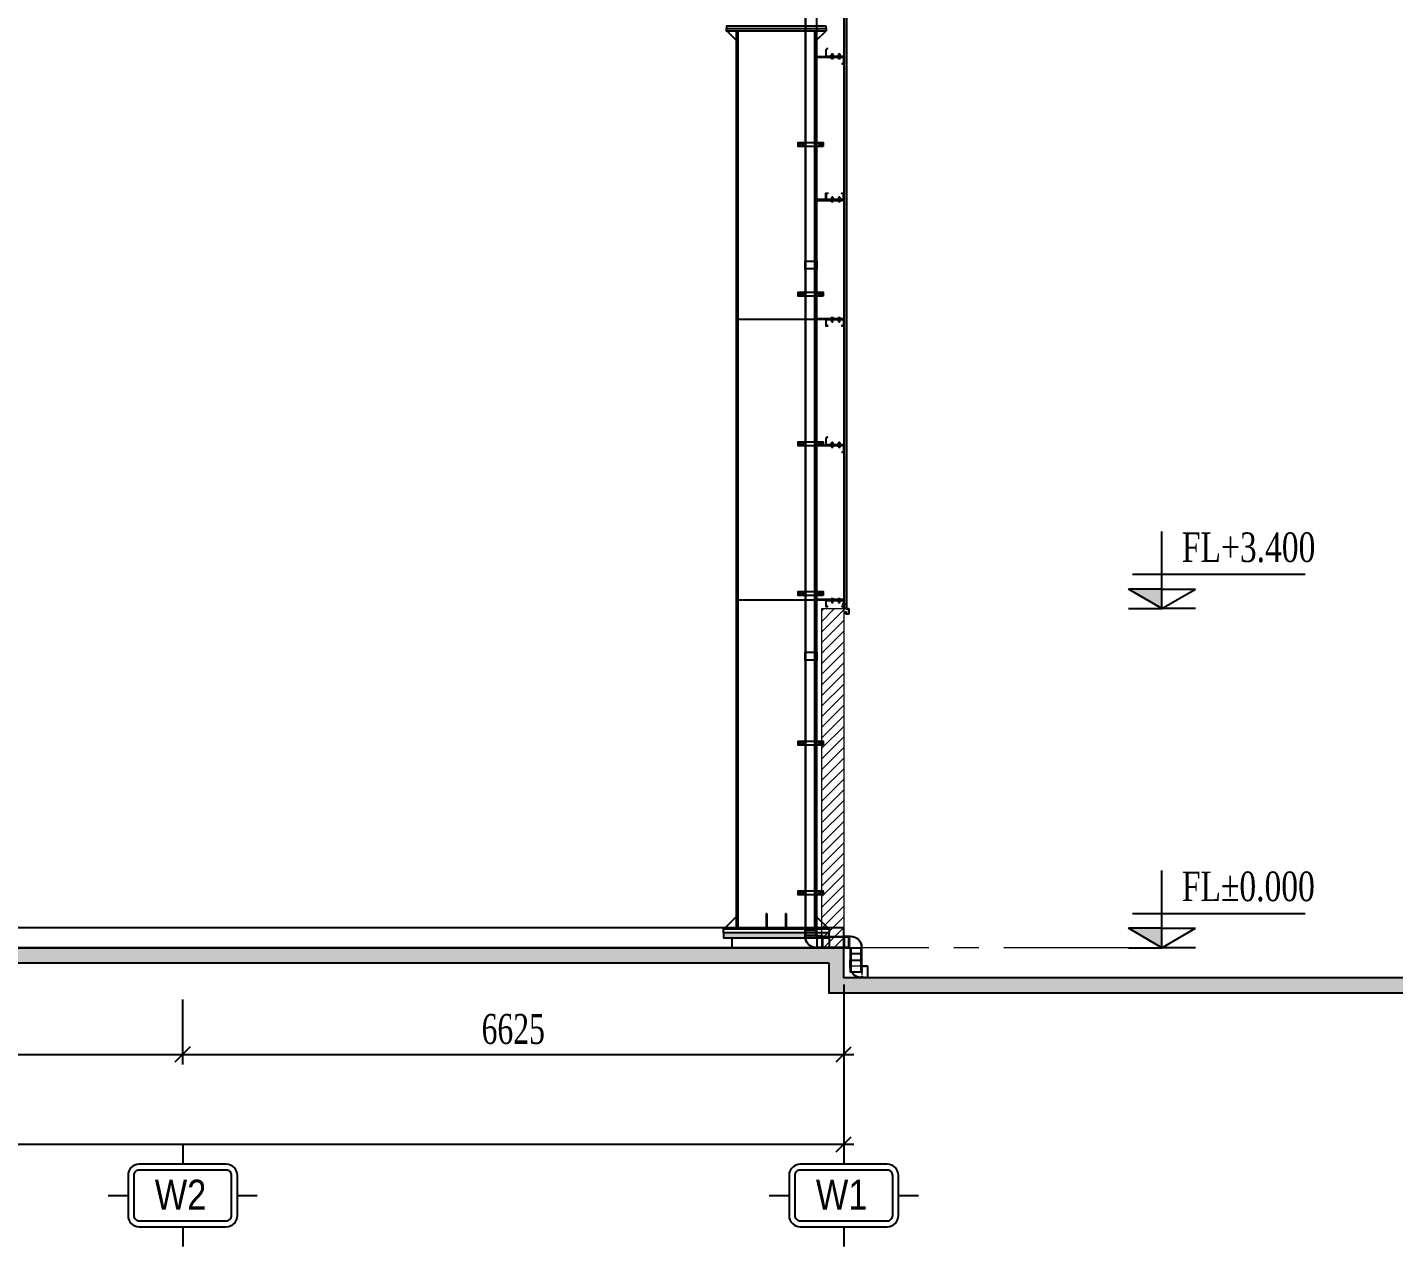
# Model space of a CAD drawing. Header units: inches. Extents: x 315041 to 662841, y -45540 to -35018.
# Drawn here: x 335303.1 to 335440, y -35980.2 to -35858 of the extents above; entities that cross this region are included whole.
import ezdxf
from ezdxf.enums import TextEntityAlignment as Align

# ---------------------------------------------------------------- set-up
doc = ezdxf.new("R2010")
doc.units = ezdxf.units.IN
doc.header["$MEASUREMENT"] = 0
for name, pattern in [('CENTER', [2, 1.25, -0.25, 0.25, -0.25]), ('CENTER2', [28.575, 19.05, -3.175, 3.175, -3.175]), ('DASHED2', [9.525, 6.35, -3.175]), ('HIDDEN', [0.375, 0.25, -0.125])]:
    doc.linetypes.add(name, pattern=pattern)
for name, color, linetype in [('001-TRUC', 252, 'CENTER'), ('2', 2, 'Continuous'), ('250', 250, 'Continuous'), ('251', 251, 'Continuous'), ('3', 3, 'Continuous'), ('5', 5, 'Continuous'), ('6', 6, 'Continuous'), ('7', 7, 'Continuous'), ('8', 8, 'Continuous'), ('9', 9, 'Continuous'), ('DOWNPOUT', 52, 'Continuous'), ('flashing', 6, 'Continuous'), ('ROOFING', 4, 'Continuous'), ('STRUCTURE', 1, 'Continuous')]:
    doc.layers.add(name, color=color, linetype=linetype)
doc.layers.add('0_HATCH', color=252, linetype='Continuous', lineweight=9)
doc.styles.add('hx2', font='VHARIALN.TTF')
doc.styles.add('ST1', font='times.ttf', dxfattribs={"width": 0.7})
doc.styles.add('vntimeh.shx', font='vntimeh.shx', dxfattribs={"width": 0.8, "bigfont": 'bigfont.shx'})
doc.dimstyles.new('100', dxfattribs={"dimtxt": 3, "dimasz": 1.5, "dimexe": 1, "dimexo": 0, "dimgap": 1, "dimtad": 1, "dimdec": 0, "dimlfac": 100, "dimzin": 0, "dimdsep": 46, "dimtxsty": 'ST1', "dimblk": 'OBLIQUE', "dimcen": 1, "dimdle": 1, "dimclrd": 8, "dimclre": 8, "dimclrt": 3, "dimadec": 0, "dimazin": 0, "dimtfac": 1, "dimtdec": 0, "dimtix": 1, "dimtmove": 1, "dimatfit": 3, "dimfxl": 0, "dimtfill": 1, "dimtolj": 1, "dimtzin": 0, "dimlwd": -1, "dimlwe": -1, "dimarcsym": 1})

# ---------------------------------------------------------------- blocks, each defined once
blk = doc.blocks.new('A$C6A7930B6')
at = {"layer": '2'}
h = blk.add_hatch(dxfattribs=at)
h.set_pattern_fill('ANSI31', color=256, scale=0.125, angle=-90, style=0)
h.set_pattern_definition([(315, (3303.04439, 11524.56439), (0.011048543456, 0.011048543456), [])])
h.paths.add_polyline_path([(1.5, 1.19), (1.5, 0.62), (0.02, 0.62), (0.02, 0.12), (0.13, 0.01), (0.12, 0), (0, 0.12), (0, 0.63), (1.48, 0.63), (1.48, 1.18), (1.37, 1.29), (1.38, 1.3)])
at = {"layer": '251'}
h = blk.add_hatch(color=256, dxfattribs=at)
h.paths.add_polyline_path([(0.31, 0.67), (0.31, 0.67, 0.192582), (0.33, 0.68, 0.192582), (0.35, 0.67)])
h.paths.add_polyline_path([(0.4, 0.67, 0.192582), (0.42, 0.68, 0.192582), (0.44, 0.67)])
h = blk.add_hatch(color=256, dxfattribs=at)
h.paths.add_polyline_path([(0.31, 0.45), (0.31, 0.45, 0.192582), (0.33, 0.46, 0.192582), (0.35, 0.45)])
h.paths.add_polyline_path([(0.4, 0.45, 0.192582), (0.42, 0.46, 0.192582), (0.44, 0.45)])
h = blk.add_hatch(color=256, dxfattribs=at)
h.paths.add_polyline_path([(0.9, 0.67), (0.89, 0.67, 0.192582), (0.92, 0.68, 0.192582), (0.94, 0.67)])
h.paths.add_polyline_path([(0.98, 0.67, 0.192582), (1, 0.68, 0.192582), (1.02, 0.67)])
h = blk.add_hatch(color=256, dxfattribs=at)
h.paths.add_polyline_path([(0.9, 0.45), (0.89, 0.45, 0.192582), (0.92, 0.46, 0.192582), (0.94, 0.45)])
h.paths.add_polyline_path([(0.98, 0.45, 0.192582), (1, 0.46, 0.192582), (1.02, 0.45)])
at = {"layer": '9', "linetype": 'Continuous'}
h = blk.add_hatch(dxfattribs=at)
h.set_pattern_fill('ANSI31', color=250, scale=0.25, angle=-90, style=0)
h.set_pattern_definition([(315, (3302.900187, 11527.014995), (0.02209708691, 0.02209708691), [])])
h.paths.add_polyline_path([(2.29, 0.55), (2.29, 0.62), (0.13, 0.62), (0.13, 0.55)])
at = {"layer": '2'}
blk.add_lwpolyline([(1.5, 1.19), (1.5, 0.62), (0.02, 0.62), (0.02, 0.12), (0.13, 0.01), (0.12, 0), (0, 0.12), (0, 0.63), (1.48, 0.63), (1.48, 1.18), (1.37, 1.29), (1.38, 1.3)], close=True, dxfattribs=at)
at = {"layer": '5', "linetype": 'CENTER2', "ltscale": 0.2}
for p, q in [((0.38, 0.44), (0.38, 0.86)), ((0.96, 0.44), (0.96, 0.86))]:
    blk.add_line(p, q, dxfattribs=at)
at = {"layer": '6'}
blk.add_lwpolyline([(2.29, 0.55), (2.29, 0.62), (0.13, 0.62), (0.13, 0.55), (2.29, 0.55)], dxfattribs=at)
at = {"layer": '8'}
for p, q in [((0.29, 0.68), (0.29, 0.74)), ((0.29, 0.46), (0.29, 0.53)), ((0.44, 0.75), (0.31, 0.75)), ((0.44, 0.67), (0.31, 0.67)), ((0.44, 0.55), (0.31, 0.55)), ((0.44, 0.53), (0.31, 0.53)), ((0.44, 0.45), (0.31, 0.45)), ((0.34, 0.83), (0.33, 0.82)), ((0.33, 0.82), (0.34, 0.82)), ((0.34, 0.77), (0.33, 0.76)), ((0.33, 0.76), (0.33, 0.75)), ((0.33, 0.68), (0.33, 0.74)), ((0.33, 0.68), (0.33, 0.74)), ((0.33, 0.63), (0.33, 0.55)), ((0.33, 0.46), (0.33, 0.53)), ((0.33, 0.46), (0.33, 0.53)), ((0.42, 0.84), (0.34, 0.84)), ((0.34, 0.83), (0.34, 0.84)), ((0.34, 0.83), (0.38, 0.83)), ((0.35, 0.76), (0.42, 0.77)), ((0.43, 0.76), (0.35, 0.76)), ((0.38, 0.84), (0.38, 0.83)), ((0.38, 0.83), (0.38, 0.84)), ((0.42, 0.84), (0.42, 0.83)), ((0.42, 0.83), (0.42, 0.83)), ((0.42, 0.78), (0.43, 0.77)), ((0.42, 0.77), (0.43, 0.76)), ((0.43, 0.77), (0.42, 0.77)), ((0.42, 0.68), (0.42, 0.74)), ((0.42, 0.46), (0.42, 0.53)), ((0.43, 0.76), (0.43, 0.75)), ((0.43, 0.63), (0.43, 0.55)), ((0.46, 0.68), (0.46, 0.74)), ((0.46, 0.46), (0.46, 0.53)), ((0.87, 0.68), (0.87, 0.74)), ((0.87, 0.46), (0.87, 0.53)), ((1.02, 0.75), (0.89, 0.75)), ((1.02, 0.53), (0.89, 0.53)), ((1.02, 0.67), (0.9, 0.67)), ((1.02, 0.55), (0.9, 0.55)), ((1.02, 0.45), (0.9, 0.45)), ((0.92, 0.83), (0.91, 0.82)), ((0.91, 0.82), (0.92, 0.82)), ((0.92, 0.77), (0.91, 0.76)), ((0.91, 0.76), (0.91, 0.75)), ((0.91, 0.63), (0.91, 0.55)), ((1, 0.84), (0.92, 0.84)), ((0.92, 0.83), (0.92, 0.84)), ((0.92, 0.83), (0.96, 0.83)), ((0.92, 0.68), (0.92, 0.74)), ((0.92, 0.68), (0.92, 0.74)), ((0.92, 0.46), (0.92, 0.53)), ((0.92, 0.46), (0.92, 0.53)), ((0.93, 0.76), (1, 0.77)), ((1.01, 0.76), (0.93, 0.76)), ((0.96, 0.84), (0.96, 0.83)), ((0.96, 0.83), (0.96, 0.84)), ((1, 0.84), (1, 0.83)), ((1, 0.83), (1, 0.83)), ((1, 0.78), (1.01, 0.77)), ((1, 0.77), (1.01, 0.76)), ((1.01, 0.77), (1, 0.77)), ((1, 0.68), (1, 0.74)), ((1, 0.46), (1, 0.53)), ((1.01, 0.76), (1.01, 0.75)), ((1.01, 0.63), (1.01, 0.55)), ((1.05, 0.68), (1.05, 0.74)), ((1.05, 0.46), (1.05, 0.53))]:
    blk.add_line(p, q, dxfattribs=at)
for points in [[(0.28, 0.65), (0.28, 0.67), (0.47, 0.67), (0.47, 0.65)], [(0.28, 0.53), (0.28, 0.55), (0.47, 0.55), (0.47, 0.53)], [(0.34, 0.82), (0.33, 0.81), (0.34, 0.8), (0.42, 0.81), (0.43, 0.82), (0.42, 0.83)], [(0.34, 0.8), (0.33, 0.79), (0.34, 0.79), (0.42, 0.8), (0.43, 0.8), (0.42, 0.81)], [(0.34, 0.79), (0.33, 0.78), (0.34, 0.77), (0.42, 0.78), (0.43, 0.79), (0.42, 0.8)], [(0.86, 0.65), (0.86, 0.67), (1.06, 0.67), (1.06, 0.65)], [(0.86, 0.53), (0.86, 0.55), (1.06, 0.55), (1.06, 0.53)], [(0.92, 0.82), (0.91, 0.81), (0.92, 0.8), (1, 0.81), (1.01, 0.82), (1, 0.83)], [(0.92, 0.8), (0.91, 0.79), (0.92, 0.79), (1, 0.8), (1.01, 0.8), (1, 0.81)], [(0.92, 0.79), (0.91, 0.78), (0.92, 0.77), (1, 0.78), (1.01, 0.79), (1, 0.8)]]:
    blk.add_lwpolyline(points, close=True, dxfattribs=at)
for centre, start, end in [((0.31, 0.72), 46.3972, 133.6028), ((0.31, 0.7), 226.3972, 313.6028), ((0.31, 0.5), 46.3972, 133.6028), ((0.31, 0.49), 226.3972, 313.6028), ((0.35, 0.72), 90, 133.6028), ((0.35, 0.7), 226.3972, 270), ((0.35, 0.5), 90, 133.6028), ((0.35, 0.49), 226.3972, 270), ((0.4, 0.72), 46.3972, 90), ((0.4, 0.7), 270, 313.6028), ((0.4, 0.5), 46.3972, 90), ((0.4, 0.49), 270, 313.6028), ((0.44, 0.72), 46.3972, 133.6028), ((0.44, 0.7), 226.3972, 313.6028), ((0.44, 0.5), 46.3972, 133.6028), ((0.44, 0.49), 226.3972, 313.6028), ((0.89, 0.72), 46.3972, 133.6028), ((0.89, 0.7), 226.3972, 313.6028), ((0.89, 0.5), 46.3972, 133.6028), ((0.89, 0.49), 226.3972, 313.6028), ((0.94, 0.72), 90, 133.6028), ((0.94, 0.7), 226.3972, 270), ((0.94, 0.5), 90, 133.6028), ((0.94, 0.49), 226.3972, 270), ((0.98, 0.72), 46.3972, 90), ((0.98, 0.7), 270, 313.6028), ((0.98, 0.5), 46.3972, 90), ((0.98, 0.49), 270, 313.6028), ((1.02, 0.72), 46.3972, 133.6028), ((1.02, 0.7), 226.3972, 313.6028), ((1.02, 0.5), 46.3972, 133.6028), ((1.02, 0.49), 226.3972, 313.6028)]:
    blk.add_arc(centre, 0.0314, start, end, dxfattribs=at)
blk = doc.blocks.new('*U148')
at = {"layer": '251'}
h = blk.add_hatch(color=256, dxfattribs=at)
h.paths.add_polyline_path([(-0.053, -0.04), (-0.053, -0.043, -0.192582), (-0.048, -0.029, -0.192582), (-0.053, -0.014)])
h.paths.add_polyline_path([(-0.053, 0.014, -0.192582), (-0.048, 0.029, -0.192582), (-0.053, 0.043)])
h = blk.add_hatch(color=256, dxfattribs=at)
h.paths.add_polyline_path([(0.067, -0.04), (0.067, -0.043, -0.192582), (0.073, -0.029, -0.192582), (0.067, -0.014)])
h.paths.add_polyline_path([(0.067, 0.014, -0.192582), (0.073, 0.029, -0.192582), (0.067, 0.043)])
at = {"layer": '5', "linetype": 'CENTER2', "ltscale": 0.2}
blk.add_line((-0.077, 0), (0.206, 0), dxfattribs=at)
at = {"layer": '8'}
for p, q in [((-0.053, 0.04), (-0.053, -0.04)), ((-0.048, 0.058), (-0.006, 0.058)), ((-0.048, 0.029), (-0.006, 0.029)), ((0, 0.043), (0, -0.043)), ((0.056, 0.033), (0, 0.033)), ((0.056, -0.066), (0.056, 0.066)), ((0.056, 0.066), (0.067, 0.066)), ((0.067, -0.066), (0.067, 0.066)), ((0.067, 0.04), (0.067, -0.04)), ((0.073, 0.058), (0.115, 0.058)), ((0.073, 0.029), (0.115, 0.029)), ((0.12, 0.043), (0.12, -0.043)), ((0.128, 0.033), (0.12, 0.033)), ((0.132, 0.027), (0.128, 0.033)), ((0.128, 0.033), (0.128, -0.017)), ((0.128, -0.017), (0.132, 0.027)), ((0.138, 0.033), (0.132, 0.027)), ((0.142, 0.027), (0.138, 0.033)), ((0.175, 0.03), (0.172, 0.027)), ((0.18, 0.027), (0.175, 0.03)), ((0.177, -0.027), (0.178, 0)), ((0.18, 0), (0.178, 0)), ((0.178, 0), (0.18, 0)), ((0.18, 0.027), (0.18, -0.027)), ((-0.048, -0.029), (-0.006, -0.029)), ((-0.048, -0.029), (-0.006, -0.029)), ((-0.048, -0.058), (-0.006, -0.058)), ((0.056, -0.033), (0, -0.033)), ((0.056, -0.066), (0.067, -0.066)), ((0.073, -0.029), (0.115, -0.029)), ((0.073, -0.029), (0.115, -0.029)), ((0.073, -0.058), (0.115, -0.058)), ((0.131, -0.033), (0.12, -0.033)), ((0.137, -0.027), (0.131, -0.033)), ((0.171, -0.033), (0.167, -0.027)), ((0.177, -0.027), (0.171, -0.033)), ((0.177, -0.027), (0.18, -0.027))]:
    blk.add_line(p, q, dxfattribs=at)
for points in [[(0.147, -0.027), (0.141, -0.033), (0.137, -0.027), (0.142, 0.027), (0.148, 0.033), (0.152, 0.027)], [(0.157, -0.027), (0.151, -0.033), (0.147, -0.027), (0.152, 0.027), (0.158, 0.033), (0.162, 0.027)], [(0.167, -0.027), (0.161, -0.033), (0.157, -0.027), (0.162, 0.027), (0.168, 0.033), (0.172, 0.027)]]:
    blk.add_lwpolyline(points, close=True, dxfattribs=at)
for centre, start, end in [((-0.032, 0.043), 136.39718, 223.60282), ((-0.032, 0.014), 136.39718, 180), ((-0.021, 0.043), 316.39718, 43.60282), ((-0.021, 0.014), 0, 43.60282), ((0.088, 0.043), 136.39718, 223.60282), ((0.088, 0.014), 136.39718, 180), ((0.099, 0.043), 316.39718, 43.60282), ((0.099, 0.014), 0, 43.60282), ((-0.032, -0.014), 180, 223.60282), ((-0.032, -0.043), 136.39718, 223.60282), ((-0.021, -0.014), 316.39718, 0), ((-0.021, -0.043), 316.39718, 43.60282), ((0.088, -0.014), 180, 223.60282), ((0.088, -0.043), 136.39718, 223.60282), ((0.099, -0.014), 316.39718, 0), ((0.099, -0.043), 316.39718, 43.60282)]:
    blk.add_arc(centre, 0.0209, start, end, dxfattribs=at)
blk = doc.blocks.new('*U149')
at = {"layer": '251'}
h = blk.add_hatch(color=256, dxfattribs=at)
h.paths.add_polyline_path([(-0.053, -0.04), (-0.053, -0.043, -0.192582), (-0.048, -0.029, -0.192582), (-0.053, -0.014)])
h.paths.add_polyline_path([(-0.053, 0.014, -0.192582), (-0.048, 0.029, -0.192582), (-0.053, 0.043)])
h = blk.add_hatch(color=256, dxfattribs=at)
h.paths.add_polyline_path([(0.067, -0.04), (0.067, -0.043, -0.192582), (0.073, -0.029, -0.192582), (0.067, -0.014)])
h.paths.add_polyline_path([(0.067, 0.014, -0.192582), (0.073, 0.029, -0.192582), (0.067, 0.043)])
at = {"layer": '5', "linetype": 'CENTER2', "ltscale": 0.2}
blk.add_line((-0.077, 0), (0.206, 0), dxfattribs=at)
at = {"layer": '8'}
for p, q in [((-0.053, 0.04), (-0.053, -0.04)), ((-0.048, 0.058), (-0.006, 0.058)), ((-0.048, 0.029), (-0.006, 0.029)), ((0, 0.043), (0, -0.043)), ((0.056, 0.033), (0, 0.033)), ((0.056, -0.066), (0.056, 0.066)), ((0.056, 0.066), (0.067, 0.066)), ((0.067, -0.066), (0.067, 0.066)), ((0.067, 0.04), (0.067, -0.04)), ((0.073, 0.058), (0.115, 0.058)), ((0.073, 0.029), (0.115, 0.029)), ((0.12, 0.043), (0.12, -0.043)), ((0.128, 0.033), (0.12, 0.033)), ((0.132, 0.027), (0.128, 0.033)), ((0.128, 0.033), (0.128, -0.017)), ((0.128, -0.017), (0.132, 0.027)), ((0.138, 0.033), (0.132, 0.027)), ((0.142, 0.027), (0.138, 0.033)), ((0.175, 0.03), (0.172, 0.027)), ((0.18, 0.027), (0.175, 0.03)), ((0.177, -0.027), (0.178, 0)), ((0.18, 0), (0.178, 0)), ((0.178, 0), (0.18, 0)), ((0.18, 0.027), (0.18, -0.027)), ((-0.048, -0.029), (-0.006, -0.029)), ((-0.048, -0.029), (-0.006, -0.029)), ((-0.048, -0.058), (-0.006, -0.058)), ((0.056, -0.033), (0, -0.033)), ((0.056, -0.066), (0.067, -0.066)), ((0.073, -0.029), (0.115, -0.029)), ((0.073, -0.029), (0.115, -0.029)), ((0.073, -0.058), (0.115, -0.058)), ((0.131, -0.033), (0.12, -0.033)), ((0.137, -0.027), (0.131, -0.033)), ((0.171, -0.033), (0.167, -0.027)), ((0.177, -0.027), (0.171, -0.033)), ((0.177, -0.027), (0.18, -0.027))]:
    blk.add_line(p, q, dxfattribs=at)
for points in [[(0.147, -0.027), (0.141, -0.033), (0.137, -0.027), (0.142, 0.027), (0.148, 0.033), (0.152, 0.027)], [(0.157, -0.027), (0.151, -0.033), (0.147, -0.027), (0.152, 0.027), (0.158, 0.033), (0.162, 0.027)], [(0.167, -0.027), (0.161, -0.033), (0.157, -0.027), (0.162, 0.027), (0.168, 0.033), (0.172, 0.027)]]:
    blk.add_lwpolyline(points, close=True, dxfattribs=at)
for centre, start, end in [((-0.032, 0.043), 136.39718, 223.60282), ((-0.032, 0.014), 136.39718, 180), ((-0.021, 0.043), 316.39718, 43.60282), ((-0.021, 0.014), 0, 43.60282), ((0.088, 0.043), 136.39718, 223.60282), ((0.088, 0.014), 136.39718, 180), ((0.099, 0.043), 316.39718, 43.60282), ((0.099, 0.014), 0, 43.60282), ((-0.032, -0.014), 180, 223.60282), ((-0.032, -0.043), 136.39718, 223.60282), ((-0.021, -0.014), 316.39718, 0), ((-0.021, -0.043), 316.39718, 43.60282), ((0.088, -0.014), 180, 223.60282), ((0.088, -0.043), 136.39718, 223.60282), ((0.099, -0.014), 316.39718, 0), ((0.099, -0.043), 316.39718, 43.60282)]:
    blk.add_arc(centre, 0.0209, start, end, dxfattribs=at)
blk = doc.blocks.new('A$C174458B3')
at = {"layer": '2'}
blk.add_lwpolyline([(1.33, 0.02), (1.48, 0.02), (1.48, 0.52), (0.02, 0.52), (0.02, 0.02), (0.17, 0.02), (0.17, 0), (0, 0), (0, 0.54), (1.5, 0.54), (1.5, 0), (1.33, 0), (1.33, 0.02)], dxfattribs=at)
at = {"layer": '5'}
blk.add_lwpolyline([(2.29, 0.54), (2.29, 0.61), (0.13, 0.61), (0.13, 0.54), (2.29, 0.54)], dxfattribs=at)
at = {"layer": '251', "color": 147, "xscale": 1.5, "yscale": 1.5, "zscale": 1.5, "rotation": 270}
for name, p in [('*U149', (0.38, 0.61)), ('*U148', (0.96, 0.61))]:
    blk.add_blockref(name, p, dxfattribs=at)
blk = doc.blocks.new('A$C3213453A')
at = {"layer": '2'}
for name, p in [('A$C6A7930B6', (0, 45.28)), ('A$C174458B3', (0, 23.41)), ('A$C6A7930B6', (0, 12.83)), ('A$C174458B3', (0, -0.05))]:
    blk.add_blockref(name, p, dxfattribs=at)
at = {"layer": '2', "xscale": -1, "rotation": 180}
blk.add_blockref('A$C174458B3', (0, 34.49), dxfattribs=at)
blk = doc.blocks.new('_Oblique')
at = {"color": 0, "linetype": 'ByBlock', "lineweight": -2}
blk.add_line((-0.5, -0.5), (0.5, 0.5), dxfattribs=at)
blk = doc.blocks.new('*D329')
at = {"color": 8, "linetype": 'Continuous', "transparency": 16777216}
for p, q in [((335252.44, -35955.4), (335252.44, -35961.92)), ((335318.69, -35955.4), (335318.69, -35961.92)), ((335251.44, -35960.92), (335319.69, -35960.92))]:
    blk.add_line(p, q, dxfattribs=at)
at = {"layer": 'Defpoints', "color": 0, "transparency": 16777216}
for p in [(335252.44, -35955.4), (335318.69, -35955.4), (335318.69, -35960.92)]:
    blk.add_point(p, dxfattribs=at)
at = {"color": 8, "transparency": 16777216, "xscale": 1.5, "yscale": 1.5, "zscale": 1.5, "rotation": 180}
blk.add_blockref('_Oblique', (335252.44, -35960.92), dxfattribs=at)
at = {"color": 8, "transparency": 16777216, "xscale": 1.5, "yscale": 1.5, "zscale": 1.5}
blk.add_blockref('_Oblique', (335318.69, -35960.92), dxfattribs=at)
at = {"color": 3, "transparency": 16777216, "insert": (335285.57, -35958.39), "char_height": 3, "attachment_point": 5, "style": 'ST1', "bg_fill": 3, "box_fill_scale": 1.25, "bg_fill_color": 256, "bg_fill_true_color": 13158600, "bg_fill_transparency": 2883368}
blk.add_mtext('\\A1;6625', dxfattribs=at)
blk = doc.blocks.new('*D330')
at = {"color": 8, "linetype": 'Continuous', "transparency": 16777216}
for p, q in [((335318.69, -35955.4), (335318.69, -35961.92)), ((335384.94, -35955.4), (335384.94, -35961.92)), ((335317.69, -35960.92), (335385.94, -35960.92))]:
    blk.add_line(p, q, dxfattribs=at)
at = {"layer": 'Defpoints', "color": 0, "transparency": 16777216}
for p in [(335318.69, -35955.4), (335384.94, -35955.4), (335384.94, -35960.92)]:
    blk.add_point(p, dxfattribs=at)
at = {"color": 8, "transparency": 16777216, "xscale": 1.5, "yscale": 1.5, "zscale": 1.5, "rotation": 180}
blk.add_blockref('_Oblique', (335318.69, -35960.92), dxfattribs=at)
at = {"color": 8, "transparency": 16777216, "xscale": 1.5, "yscale": 1.5, "zscale": 1.5}
blk.add_blockref('_Oblique', (335384.94, -35960.92), dxfattribs=at)
at = {"color": 3, "transparency": 16777216, "insert": (335351.82, -35958.39), "char_height": 3, "attachment_point": 5, "style": 'ST1', "bg_fill": 3, "box_fill_scale": 1.25, "bg_fill_color": 256, "bg_fill_true_color": 13158600, "bg_fill_transparency": 1171}
blk.add_mtext('\\A1;6625', dxfattribs=at)
blk = doc.blocks.new('*D331')
at = {"color": 8, "linetype": 'Continuous', "transparency": 16777216}
for p, q in [((335119.94, -35953.9), (335119.94, -35970.93)), ((335384.94, -35953.9), (335384.94, -35970.93)), ((335118.94, -35969.93), (335385.94, -35969.93))]:
    blk.add_line(p, q, dxfattribs=at)
at = {"layer": 'Defpoints', "color": 0, "transparency": 16777216}
for p in [(335119.94, -35953.9), (335384.94, -35953.9), (335384.94, -35969.93)]:
    blk.add_point(p, dxfattribs=at)
at = {"color": 8, "transparency": 16777216, "xscale": 1.5, "yscale": 1.5, "zscale": 1.5, "rotation": 180}
blk.add_blockref('_Oblique', (335119.94, -35969.93), dxfattribs=at)
at = {"color": 8, "transparency": 16777216, "xscale": 1.5, "yscale": 1.5, "zscale": 1.5}
blk.add_blockref('_Oblique', (335384.94, -35969.93), dxfattribs=at)
at = {"color": 3, "transparency": 16777216, "insert": (335252.44, -35967.4), "char_height": 3, "attachment_point": 5, "style": 'ST1', "bg_fill": 3, "box_fill_scale": 1.25, "bg_fill_color": 256, "bg_fill_true_color": 13158600, "bg_fill_transparency": 1019152}
blk.add_mtext('\\A1;26500', dxfattribs=at)
blk = doc.blocks.new('TENTRUC')
at = {"layer": '7'}
for p, q in [((0, 8.27), (0, 10.26)), ((-7.48, 5.13), (-5.48, 5.13)), ((5.48, 5.13), (7.48, 5.13)), ((0, 0), (0, 2))]:
    blk.add_line(p, q, dxfattribs=at)
blk.add_lwpolyline([(-4.36, 8.27), (4.36, 8.27, -0.414214), (5.48, 7.14), (5.48, 3.12, -0.414214), (4.36, 2), (-4.36, 2, -0.414214), (-5.48, 3.12), (-5.48, 7.14, -0.414214)], format="xyb", close=True, dxfattribs=at)
at = {"layer": '8', "ltscale": 15}
blk.add_lwpolyline([(-4.36, 7.68), (4.36, 7.68, -0.414214), (4.9, 7.14), (4.9, 3.12, -0.414214), (4.36, 2.58), (-4.36, 2.58, -0.414214), (-4.9, 3.12), (-4.9, 7.14, -0.414214)], format="xyb", close=True, dxfattribs=at)
at = {"layer": '3', "style": 'hx2'}
blk.add_attdef('TR', text='', height=2.9, dxfattribs=at).set_placement((-0.16, 3.83), align=Align.CENTER)
blk = doc.blocks.new('cos')
at = {"color": 8}
for p, q in [((0, 0), (0, 7.82)), ((-3, 3.49), (14.52, 3.49)), ((0, 1.99), (-3.39, 1.99)), ((0, 0), (-3.39, 1.99)), ((0, 1.99), (3.39, 1.99)), ((0, 0), (3.39, 1.99))]:
    blk.add_line(p, q, dxfattribs=at)
at = {"color": 4}
for p in [(-3.39, 0), (3.39, 0)]:
    blk.add_line(p, (0, 0), dxfattribs=at)
at = {"color": 8}
blk.add_solid([(0, 0), (-3.39, 1.99), (0, 1.99)], dxfattribs=at)
at = {"layer": '3', "color": 3, "style": 'vntimeh.shx', "width": 0.75}
blk.add_attdef('DSD', (1.32, 4.73), '', height=3, dxfattribs=at)
blk = doc.blocks.new('Short_Self_drilling')
at = {"layer": 'STRUCTURE', "color": 1, "linetype": 'Continuous'}
for p, q in [((6, 2), (-6, 2)), ((5, 4), (-5, 4)), ((-3, 3), (-5, 3)), ((3, 7), (-3, 7)), ((-3, 4), (-3, 7)), ((3, 3), (-3, 3)), ((-2, 3), (-2, 3)), ((6, 0), (0, 0)), ((2, 3), (2, 3)), ((2, -1), (2, 0)), ((3, 4), (3, 7)), ((5, 3), (3, 3)), ((3, -1), (-3, 0)), ((3, -3), (-3, -2)), ((3, -4), (-3, -3)), ((3, -6), (-3, -5)), ((3, -7), (-3, -6)), ((-2, -8), (-3, -8)), ((-2, -1), (-2, -1)), ((-2, -3), (-2, -2)), ((-2, -4), (-2, -4)), ((-2, -6), (-2, -5)), ((-2, -7), (-2, -7)), ((-2, -12), (-2, -8)), ((3, -9), (-1, -8)), ((2, -2), (2, -2)), ((2, -4), (2, -3)), ((2, -5), (2, -5)), ((2, -7), (2, -6)), ((2, -8), (2, -8)), ((2, -12), (2, -9))]:
    blk.add_line(p, q, dxfattribs=at)
blk.add_lwpolyline([(6, 1), (6, 2), (2, 3), (-2, 3), (-6, 2), (-6, 1)], close=True, dxfattribs=at)
for points in [[(-6, 1, -0.088869), (-6, 0), (0, 0)], [(0, 4), (0, 6, 0.338878), (-3, 6), (-3, 4)], [(3, 4), (3, 6, 0.338878), (0, 6), (0, 4)], [(0, -14), (-1, -12, -0.148657), (-1, -11), (-2, -8, -0.815006), (-1, -8, 0.150833), (-1, -9)], [(2, -12), (0, -14, -0.333596), (0, -14), (-2, -12)], [(2, -12), (2, -12, 0.52242), (1, -12), (0, -14)]]:
    blk.add_lwpolyline(points, format="xyb", dxfattribs=at)
for points in [[(3, -1), (2, -2), (-2, -1), (-3, 0), (-2, 0)], [(3, -3), (2, -3), (-2, -2), (-3, -2), (-2, -1), (2, -2), (3, -3)], [(3, -4), (2, -5), (-2, -4), (-3, -3), (-2, -3), (2, -4), (3, -4)], [(3, -6), (2, -6), (-2, -5), (-3, -5), (-2, -4), (2, -5), (3, -6)], [(3, -7), (2, -8), (-2, -7), (-3, -6), (-2, -6), (2, -7), (3, -7)], [(-2, -9), (-2, -8), (-3, -8), (-2, -7), (-2, -8)], [(-1, 0), (2, -1), (3, -1)], [(-1, -8), (2, -8), (3, -9)], [(3, -9), (2, -9), (-1, -9)]]:
    blk.add_lwpolyline(points, dxfattribs=at)
for centre, radius, start, end in [((-5, 3), 0.455, 109.7949, 250.2674), ((-3, 7), 0.429, 90.0311, 180.0311), ((3, 7), 0.429, 0.0311, 90.0311), ((5, 3), 0.435, 279.7276, 80.3347), ((10, 0), 3.74, 162.2963, 182.6103)]:
    blk.add_arc(centre, radius, start, end, dxfattribs=at)
blk = doc.blocks.new('HFR-1')
at = {"layer": 'STRUCTURE', "color": 1, "linetype": 'Continuous'}
for p, q in [((-6, 0), (6, 0)), ((-5, 1), (-3, 1)), ((5, 1), (3, 1)), ((-2, -1), (-3, -2)), ((-3, -2), (3, -1)), ((-3, -2), (3, -2)), ((-3, -2), (-2, -3)), ((-2, -2), (-3, -2)), ((-3, -2), (-2, -2)), ((-3, -3), (3, -3)), ((-3, -3), (-2, -3)), ((-2, -3), (-3, -3)), ((-2, -3), (-3, -4)), ((-3, -4), (3, -4)), ((-3, -4), (3, -4)), ((-3, -4), (-2, -4)), ((-3, -4), (-2, -5)), ((-2, -4), (-3, -4)), ((-3, -5), (3, -5)), ((-3, -5), (-2, -5)), ((-2, -5), (-3, -5)), ((-2, -5), (-3, -6)), ((-3, -6), (3, -6)), ((-3, -7), (3, -6)), ((-3, -6), (-2, -6)), ((-2, -6), (-3, -7)), ((-3, -7), (3, -7)), ((-3, -7), (-2, -7)), ((-3, -7), (-2, -8)), ((-2, -7), (-3, -7)), ((-3, -8), (3, -8)), ((-3, -8), (-2, -8)), ((-2, -8), (-3, -8)), ((-2, -8), (-3, -9)), ((-3, -9), (3, -9)), ((-3, -9), (-2, -9)), ((-3, -9), (3, -9)), ((-3, -9), (-2, -10)), ((-2, -9), (-3, -9)), ((-2, -10), (-3, -11)), ((-3, -10), (2, -10)), ((-3, -10), (-2, -10)), ((-2, -10), (-3, -10)), ((-3, -12), (1, -11)), ((-3, -11), (1, -11)), ((-3, -11), (-2, -11)), ((-2, -11), (-3, -12)), ((-3, -12), (-2, -12)), ((2, -1), (-2, -1)), ((-2, -3), (2, -2)), ((2, -2), (-2, -2)), ((-2, -2), (2, -2)), ((2, -2), (-2, -3)), ((-2, -3), (2, -3)), ((2, -3), (-2, -3)), ((-2, -4), (2, -4)), ((2, -4), (-2, -4)), ((-2, -5), (2, -5)), ((-2, -5), (2, -5)), ((2, -5), (-2, -5)), ((2, -5), (-2, -5)), ((-2, -6), (2, -6)), ((2, -6), (-2, -6)), ((-2, -7), (2, -7)), ((-2, -8), (2, -7)), ((2, -7), (-2, -7)), ((2, -7), (-2, -8)), ((-2, -8), (2, -8)), ((2, -8), (-2, -8)), ((-2, -9), (2, -9)), ((2, -9), (-2, -9)), ((1, -10), (-2, -10)), ((-2, -10), (2, -10)), ((-2, -10), (1, -10)), ((2, -10), (-2, -10)), ((-2, -11), (1, -11)), ((1, -11), (-2, -11)), ((-2, -12), (0, -12)), ((-2, -17), (-2, -12)), ((-2, -17), (-2, -17)), ((-2, -17), (0, -20)), ((-1, -17), (0, -20)), ((0, -19), (1, -17)), ((0, -20), (2, -17)), ((2, -2), (3, -1)), ((3, -1), (2, -1)), ((2, -2), (3, -2)), ((3, -2), (2, -2)), ((3, -3), (2, -2)), ((2, -3), (3, -3)), ((3, -4), (2, -3)), ((2, -4), (3, -4)), ((2, -5), (3, -4)), ((3, -4), (2, -4)), ((2, -5), (3, -5)), ((3, -5), (2, -5)), ((3, -6), (2, -5)), ((2, -6), (3, -6)), ((2, -7), (3, -6)), ((3, -6), (2, -6)), ((2, -7), (3, -7)), ((3, -7), (2, -7)), ((3, -8), (2, -7)), ((2, -8), (3, -8)), ((3, -9), (2, -8)), ((2, -9), (3, -9)), ((2, -10), (3, -9)), ((3, -9), (2, -9)), ((3, -11), (2, -10)), ((2, -10), (2, -10)), ((2, -16), (2, -10)), ((2, -10), (2, -10)), ((2, -10), (3, -10)), ((3, -10), (2, -10)), ((2, -10), (3, -10)), ((2, -11), (2, -11)), ((2, -11), (3, -11)), ((2, -11), (3, -11)), ((2, -11), (3, -11)), ((2, -12), (3, -11)), ((3, -11), (2, -11)), ((2, -11), (2, -11)), ((2, -17), (2, -12)), ((2, -12), (2, -12))]:
    blk.add_line(p, q, dxfattribs=at)
at = {"layer": 'STRUCTURE', "color": 1, "linetype": 'Continuous', "ltscale": 8}
for p in [(-3, 1), (3, 1)]:
    blk.add_line(p, (0, 1), dxfattribs=at)
at = {"layer": 'STRUCTURE', "color": 1, "linetype": 'DASHED2'}
for p in [(-2, 1), (2, 1)]:
    blk.add_line(p, (0, 0), dxfattribs=at)
at = {"layer": 'STRUCTURE', "color": 1, "linetype": 'Continuous', "ltscale": 8}
for centre, start, end in [((-5, 0), 130.41, 194.8062), ((5, 0), 345.1938, 49.59)]:
    blk.add_arc(centre, 0.801, start, end, dxfattribs=at)
at = {"layer": 'STRUCTURE', "color": 1, "linetype": 'Continuous'}
for centre, radius, start, end in [((-7, -9), 9.14, 58.065, 78.8402), ((5, -4), 3.83, 84.2039, 134.3621), ((-2, -17), 0.59, 34.2302, 144.5641), ((-1, -10), 1.93, 296.6041, 355.3922), ((0, -19), 0.331, 231.6348, 305.4287), ((2, -10), 0.444, 15.9762, 172.6971), ((-1, -16), 2.2, 324.0048, 357.8268)]:
    blk.add_arc(centre, radius, start, end, dxfattribs=at)
blk = doc.blocks.new('D90-90')
at = {"layer": 'ROOFING', "color": 254}
for p, q in [((-296910, -76158), (-296964, -76158)), ((-296910, -76158), (-296910, -76257)), ((-297059, -76253), (-297059, -76308)), ((-297059, -76308), (-296961, -76308)), ((-296910, -76257), (-296961, -76257)), ((-296961, -76257), (-296961, -76308))]:
    blk.add_line(p, q, dxfattribs=at)
at = {"layer": 'ROOFING', "color": 254, "linetype": 'HIDDEN'}
for p, q in [((-296910, -76161), (-296964, -76161)), ((-296960, -76255), (-296960, -76161)), ((-297057, -76253), (-297057, -76308)), ((-296963, -76258), (-297057, -76258)), ((-296910, -76255), (-296963, -76255)), ((-296963, -76255), (-296963, -76308))]:
    blk.add_line(p, q, dxfattribs=at)
at = {"layer": 'ROOFING', "color": 254}
blk.add_arc((-296964, -76253), 95, 90, 180, dxfattribs=at)
at = {"layer": 'ROOFING', "color": 254, "linetype": 'HIDDEN'}
blk.add_arc((-296964, -76253), 92.8, 90, 180, dxfattribs=at)
blk = doc.blocks.new('ống xối 111')
h = blk.add_hatch()
h.set_pattern_fill('ANSI31', color=1, scale=0.15, style=0)
h.set_pattern_definition([(45, (315045.45221, -35694.688858), (-0.013258252147, 0.013258252147), [])])
edge = h.paths.add_edge_path()
edge.add_line((325475.47, -36864.83), (325475.07, -36864.83))
edge.add_line((325475.07, -36864.83), (325475.07, -36865.23))
edge.add_arc((325475.07, -36865.2), 0.03, 270, 360)
edge.add_line((325475.1, -36865.2), (325475.1, -36864.86))
edge.add_line((325475.1, -36864.86), (325475.44, -36864.86))
edge.add_arc((325475.44, -36864.83), 0.03, 270, 360)
h = blk.add_hatch()
h.set_pattern_fill('ANSI31', color=1, scale=0.15, style=0)
h.set_pattern_definition([(45, (315045.45221, -35709.688858), (-0.013258252147, 0.013258252147), [])])
edge = h.paths.add_edge_path()
edge.add_line((325475.47, -36879.83), (325475.07, -36879.83))
edge.add_line((325475.07, -36879.83), (325475.07, -36880.23))
edge.add_arc((325475.07, -36880.2), 0.03, 270, 360)
edge.add_line((325475.1, -36880.2), (325475.1, -36879.86))
edge.add_line((325475.1, -36879.86), (325475.44, -36879.86))
edge.add_arc((325475.44, -36879.83), 0.03, 270, 360)
h = blk.add_hatch()
h.set_pattern_fill('ANSI31', color=1, scale=0.15, style=0)
h.set_pattern_definition([(45, (315045.45221, -35724.688858), (-0.013258252147, 0.013258252147), [])])
edge = h.paths.add_edge_path()
edge.add_line((325475.47, -36894.83), (325475.07, -36894.83))
edge.add_line((325475.07, -36894.83), (325475.07, -36895.23))
edge.add_arc((325475.07, -36895.2), 0.03, 270, 360)
edge.add_line((325475.1, -36895.2), (325475.1, -36894.86))
edge.add_line((325475.1, -36894.86), (325475.44, -36894.86))
edge.add_arc((325475.44, -36894.83), 0.03, 270, 360)
h = blk.add_hatch()
h.set_pattern_fill('ANSI31', color=1, scale=0.15, style=0)
h.set_pattern_definition([(45, (315045.45221, -35739.688858), (-0.013258252147, 0.013258252147), [])])
edge = h.paths.add_edge_path()
edge.add_line((325475.47, -36909.83), (325475.07, -36909.83))
edge.add_line((325475.07, -36909.83), (325475.07, -36910.23))
edge.add_arc((325475.07, -36910.2), 0.03, 270, 360)
edge.add_line((325475.1, -36910.2), (325475.1, -36909.86))
edge.add_line((325475.1, -36909.86), (325475.44, -36909.86))
edge.add_arc((325475.44, -36909.83), 0.03, 270, 360)
h = blk.add_hatch()
h.set_pattern_fill('ANSI31', color=1, scale=0.15, style=0)
h.set_pattern_definition([(45, (315045.45221, -35754.688858), (-0.013258252147, 0.013258252147), [])])
edge = h.paths.add_edge_path()
edge.add_line((325475.47, -36924.83), (325475.07, -36924.83))
edge.add_line((325475.07, -36924.83), (325475.07, -36925.23))
edge.add_arc((325475.07, -36925.2), 0.03, 270, 360)
edge.add_line((325475.1, -36925.2), (325475.1, -36924.86))
edge.add_line((325475.1, -36924.86), (325475.44, -36924.86))
edge.add_arc((325475.44, -36924.83), 0.03, 270, 360)
h = blk.add_hatch()
h.set_pattern_fill('ANSI31', color=1, scale=0.15, style=0)
h.set_pattern_definition([(45, (315045.45221, -35769.688858), (-0.013258252147, 0.013258252147), [])])
edge = h.paths.add_edge_path()
edge.add_line((325475.47, -36939.83), (325475.07, -36939.83))
edge.add_line((325475.07, -36939.83), (325475.07, -36940.23))
edge.add_arc((325475.07, -36940.2), 0.03, 270, 360)
edge.add_line((325475.1, -36940.2), (325475.1, -36939.86))
edge.add_line((325475.1, -36939.86), (325475.44, -36939.86))
edge.add_arc((325475.44, -36939.83), 0.03, 270, 360)
at = {"color": 2}
for points in [[(325474.34, -36865.23), (325476.84, -36865.23), (325476.84, -36864.83), (325474.34, -36864.83)], [(325474.34, -36880.23), (325476.84, -36880.23), (325476.84, -36879.83), (325474.34, -36879.83)], [(325474.34, -36895.23), (325476.84, -36895.23), (325476.84, -36894.83), (325474.34, -36894.83)], [(325474.34, -36910.23), (325476.84, -36910.23), (325476.84, -36909.83), (325474.34, -36909.83)], [(325474.34, -36925.23), (325476.84, -36925.23), (325476.84, -36924.83), (325474.34, -36924.83)], [(325474.34, -36940.23), (325476.84, -36940.23), (325476.84, -36939.83), (325474.34, -36939.83)]]:
    blk.add_lwpolyline(points, close=True, dxfattribs=at)
at = {"color": 1}
for points in [[(325475.47, -36864.83), (325475.07, -36864.83), (325475.07, -36865.23), (325475.07, -36865.23, 0.414214), (325475.1, -36865.2), (325475.1, -36864.86), (325475.44, -36864.86, 0.414214), (325475.47, -36864.83)], [(325475.47, -36879.83), (325475.07, -36879.83), (325475.07, -36880.23), (325475.07, -36880.23, 0.414214), (325475.1, -36880.2), (325475.1, -36879.86), (325475.44, -36879.86, 0.414214), (325475.47, -36879.83)], [(325475.47, -36894.83), (325475.07, -36894.83), (325475.07, -36895.23), (325475.07, -36895.23, 0.414214), (325475.1, -36895.2), (325475.1, -36894.86), (325475.44, -36894.86, 0.414214), (325475.47, -36894.83)], [(325475.47, -36909.83), (325475.07, -36909.83), (325475.07, -36910.23), (325475.07, -36910.23, 0.414214), (325475.1, -36910.2), (325475.1, -36909.86), (325475.44, -36909.86, 0.414214), (325475.47, -36909.83)], [(325475.47, -36924.83), (325475.07, -36924.83), (325475.07, -36925.23), (325475.07, -36925.23, 0.414214), (325475.1, -36925.2), (325475.1, -36924.86), (325475.44, -36924.86, 0.414214), (325475.47, -36924.83)], [(325475.47, -36939.83), (325475.07, -36939.83), (325475.07, -36940.23), (325475.07, -36940.23, 0.414214), (325475.1, -36940.2), (325475.1, -36939.86), (325475.44, -36939.86, 0.414214), (325475.47, -36939.83)]]:
    blk.add_lwpolyline(points, format="xyb", close=True, dxfattribs=at)
at = {"layer": 'DOWNPOUT', "color": 1, "true_color": 0xfa051e}
for p, q in [((325474.57, -36865.03), (325474.82, -36865.03)), ((325474.7, -36864.9), (325474.7, -36865.14)), ((325476.26, -36865.03), (325476.51, -36865.03)), ((325476.39, -36864.9), (325476.39, -36865.14)), ((325474.57, -36880.03), (325474.82, -36880.03)), ((325474.7, -36879.9), (325474.7, -36880.14)), ((325476.26, -36880.03), (325476.51, -36880.03)), ((325476.39, -36879.9), (325476.39, -36880.14)), ((325474.57, -36895.03), (325474.82, -36895.03)), ((325474.7, -36894.9), (325474.7, -36895.14)), ((325476.26, -36895.03), (325476.51, -36895.03)), ((325476.39, -36894.9), (325476.39, -36895.14)), ((325474.57, -36910.03), (325474.82, -36910.03)), ((325474.7, -36909.9), (325474.7, -36910.14)), ((325476.26, -36910.03), (325476.51, -36910.03)), ((325476.39, -36909.9), (325476.39, -36910.14)), ((325474.57, -36925.03), (325474.82, -36925.03)), ((325474.7, -36924.9), (325474.7, -36925.14)), ((325476.26, -36925.03), (325476.51, -36925.03)), ((325476.39, -36924.9), (325476.39, -36925.14)), ((325474.57, -36940.03), (325474.82, -36940.03)), ((325474.7, -36939.9), (325474.7, -36940.14)), ((325476.26, -36940.03), (325476.51, -36940.03)), ((325476.39, -36939.9), (325476.39, -36940.14))]:
    blk.add_line(p, q, dxfattribs=at)
at = {"layer": 'DOWNPOUT', "color": 222}
for points in [[(325476.1, -36877.49), (325476.1, -36838.37), (325476.13, -36838.27), (325476.13, -36837.49), (325474.96, -36837.49), (325474.96, -36838.27), (325475, -36838.37), (325475, -36877.49)], [(325476.1, -36916.7), (325476.1, -36877.58), (325476.13, -36877.48), (325476.13, -36876.7), (325474.96, -36876.7), (325474.96, -36877.48), (325475, -36877.58), (325475, -36916.7)], [(325476.1, -36944.31), (325476.1, -36916.79), (325476.14, -36916.69), (325476.14, -36915.91), (325474.97, -36915.91), (325474.97, -36916.69), (325475, -36916.79), (325475, -36944.31)], [(325471.8, -36945.51), (325474.95, -36945.51), (325474.95, -36944.41), (325471.8, -36944.41)], [(325471.61, -36945.55), (325470.51, -36945.55), (325470.51, -36947.97), (325471.61, -36947.97)]]:
    blk.add_lwpolyline(points, close=True, dxfattribs=at)
for points in [[(325476.06, -36877.49), (325476.06, -36838.38), (325476.1, -36838.28), (325476.1, -36837.51)], [(325476.06, -36916.7), (325476.06, -36877.59), (325476.1, -36877.49), (325476.1, -36876.72)], [(325475.04, -36944.31), (325475.04, -36916.81), (325475, -36916.7), (325475, -36915.93)], [(325476.07, -36944.31), (325476.07, -36916.81), (325476.1, -36916.7), (325476.1, -36915.93)], [(325474.95, -36944.44), (325471.8, -36944.44)], [(325470.55, -36945.55), (325470.55, -36947.97)], [(325471.58, -36945.55), (325471.58, -36947.97)], [(325474.95, -36945.47), (325471.8, -36945.47)]]:
    blk.add_lwpolyline(points, dxfattribs=at)
at = {"layer": 'DOWNPOUT', "color": 1, "true_color": 0xfa051e}
for points in [[(325474.54, -36865.23), (325476.65, -36865.23), (325476.65, -36864.83), (325474.54, -36864.83)], [(325474.54, -36880.23), (325476.65, -36880.23), (325476.65, -36879.83), (325474.54, -36879.83)], [(325474.54, -36895.23), (325476.65, -36895.23), (325476.65, -36894.83), (325474.54, -36894.83)], [(325474.54, -36910.23), (325476.65, -36910.23), (325476.65, -36909.83), (325474.54, -36909.83)], [(325474.54, -36925.23), (325476.65, -36925.23), (325476.65, -36924.83), (325474.54, -36924.83)], [(325474.54, -36940.23), (325476.65, -36940.23), (325476.65, -36939.83), (325474.54, -36939.83)]]:
    blk.add_lwpolyline(points, close=True, dxfattribs=at)
for centre, radius in [((325474.7, -36865.03), 0.09), ((325474.7, -36865.03), 0.06), ((325476.39, -36865.03), 0.09), ((325476.39, -36865.03), 0.06), ((325474.7, -36880.03), 0.09), ((325474.7, -36880.03), 0.06), ((325476.39, -36880.03), 0.09), ((325476.39, -36880.03), 0.06), ((325474.7, -36895.03), 0.09), ((325474.7, -36895.03), 0.06), ((325476.39, -36895.03), 0.09), ((325476.39, -36895.03), 0.06), ((325474.7, -36910.03), 0.09), ((325474.7, -36910.03), 0.06), ((325476.39, -36910.03), 0.09), ((325476.39, -36910.03), 0.06), ((325474.7, -36925.03), 0.09), ((325474.7, -36925.03), 0.06), ((325476.39, -36925.03), 0.09), ((325476.39, -36925.03), 0.06), ((325474.7, -36940.03), 0.09), ((325474.7, -36940.03), 0.06), ((325476.39, -36940.03), 0.09), ((325476.39, -36940.03), 0.06)]:
    blk.add_circle(centre, radius, dxfattribs=at)
at = {"layer": 'DOWNPOUT', "color": 222, "xscale": 0.01178788050310686, "yscale": 0.01178788050310686, "zscale": 0.01178788050310686}
blk.add_blockref('D90-90', (328972.18, -36046.64), dxfattribs=at)
at = {"layer": 'DOWNPOUT', "color": 222, "xscale": 0.01178788050310686, "yscale": 0.01178788050310686, "zscale": 0.01178788050310686, "rotation": 180}
blk.add_blockref('D90-90', (321974.43, -37843.29), dxfattribs=at)

msp = doc.modelspace()

# ---------------------------------------------------------------- hatches: boundary and pattern name
at = {"layer": '0_HATCH'}
h = msp.add_hatch(dxfattribs=at)
h.set_pattern_fill('ANSI31', color=256, scale=6)
h.set_pattern_definition([(45, (328788.6922, -28690.0911), (-0.530330086, 0.530330086), [])])
h.paths.add_polyline_path([(335384.9403, -35916.2317), (335382.7403, -35916.2317), (335382.7403, -35950.2317), (335384.9403, -35950.2317)])
at = {"layer": '2'}
h = msp.add_hatch(dxfattribs=at)
h.set_pattern_fill('AR-CONC', color=9, scale=0.05)
h.set_pattern_definition([(50, (334659.34705, -35360.93985), (0.35863009, -0.03137607), [0.0375, -0.4125]), (355, (334659.34705, -35360.93985), (-0.06937567, 0.37609607), [0.03, -0.33]), (100.451444, (334659.37693, -35360.94247), (0.28925442, 0.34472), [0.0318701, -0.35057106]), (46.1842, (334659.34705, -35360.83985), (0.53362067, -0.08275964), [0.05625, -0.61875]), (96.635635, (334659.3915, -35360.84675), (0.46733097, 0.4870593), [0.04780517, -0.52585688]), (351.184164, (334659.34705, -35360.83985), (0.46733097, 0.4870593), [0.045, -0.495]), (21, (334659.39705, -35360.86485), (0.29845353, -0.201309445), [0.0375, -0.4125]), (326, (334659.39705, -35360.86485), (0.12165767, 0.36257502), [0.03, -0.33]), (71.451445, (334659.42192, -35360.88163), (0.42011119, 0.16126558), [0.0318701, -0.35057106]), (37.5, (334659.34705, -35360.93985), (0.006079928, 0.166446927), [0, -0.326, 0, -0.335, 0, -0.33125]), (7.5, (334659.34705, -35360.93985), (0.13153477, 0.197205856), [0, -0.191, 0, -0.3185, 0, -0.12625]), (327.5, (334659.23555, -35360.93985), (0.266911218, -0.011277436), [0, -0.125, 0, -0.39, 0, -0.5175]), (317.5, (334659.18555, -35360.93985), (0.291593085, 0.05005249), [0, -0.1625, 0, -0.259, 0, -0.3675])])
h.paths.add_polyline_path([(335383.4903, -35948.7317), (335372.8903, -35948.7317), (335372.8903, -35949.2317), (335383.4903, -35949.2317)])

# ---------------------------------------------------------------- linework, layer by layer
at = {"layer": '001-TRUC', "lineweight": 0, "ltscale": 10}
msp.add_line((335413.4796, -35950.2317), (335067.4595, -35950.2317), dxfattribs=at)
at = {"layer": '0_HATCH'}
msp.add_lwpolyline([(335384.9403, -35950.2317), (335382.7403, -35950.2317), (335382.7403, -35916.2317), (335384.9403, -35916.2317)], close=True, dxfattribs=at)
at = {"layer": '2', "color": 9}
for p, q in [((335374.1903, -35859.2817), (335373.2403, -35858.3317)), ((335374.1903, -35948.3317), (335374.1903, -35858.3317)), ((335374.3503, -35948.3317), (335374.3503, -35858.3317)), ((335382.0303, -35948.3317), (335382.0303, -35858.3317)), ((335382.1903, -35948.3317), (335382.1903, -35858.3317)), ((335382.1903, -35859.2817), (335383.1403, -35858.3317)), ((335382.0703, -35887.2309), (335374.3103, -35887.2309)), ((335382.0303, -35915.3793), (335374.3503, -35915.3793)), ((335374.1903, -35947.0817), (335372.9403, -35948.3317)), ((335382.1903, -35947.0817), (335383.4403, -35948.3317)), ((335382.1903, -35948.3317), (335374.1903, -35948.3317))]:
    msp.add_line(p, q, dxfattribs=at)
at = {"layer": '2', "color": 128, "ltscale": 0.015}
msp.add_line((335382.9563, -35920.7317), (335382.9403, -35920.7317), dxfattribs=at)
at = {"layer": '2', "color": 9}
for points in [[(335383.1903, -35857.8317), (335373.1903, -35857.8317), (335373.1903, -35858.0817), (335383.1903, -35858.0817)], [(335383.1903, -35858.3317), (335373.1903, -35858.3317), (335373.1903, -35858.0817), (335383.1903, -35858.0817)], [(335377.2653, -35946.8317), (335377.1653, -35946.8317), (335377.1653, -35948.3317), (335377.2653, -35948.3317)], [(335379.2153, -35946.8317), (335379.1153, -35946.8317), (335379.1153, -35948.3317), (335379.2153, -35948.3317)], [(335384.9403, -35948.2317), (335252.4399, -35948.2317), (335252.4399, -35950.2317), (335384.9403, -35950.2317)], [(335383.4903, -35948.7317), (335372.8903, -35948.7317), (335372.8903, -35948.3317), (335383.4903, -35948.3317)], [(335383.4903, -35948.7317), (335372.8903, -35948.7317), (335372.8903, -35949.2317), (335383.4903, -35949.2317)], [(335373.7565, -35949.2317), (335383.4903, -35949.2317), (335383.4903, -35950.2317), (335373.7565, -35950.2317)]]:
    msp.add_lwpolyline(points, close=True, dxfattribs=at)
at = {"layer": '3'}
for points in [[(335384.9403, -35916.1867), (335385.2403, -35916.1867), (335385.2403, -35655.2317), (335384.9403, -35655.2317)], [(335384.9503, -35916.1767), (335385.2303, -35916.1767), (335385.2303, -35655.2417), (335384.9503, -35655.2417)]]:
    msp.add_lwpolyline(points, close=True, dxfattribs=at)
at = {"layer": 'flashing'}
msp.add_lwpolyline([(335384.9404, -35915.4281), (335384.9403, -35916.2317), (335385.4335, -35916.2774), (335385.4335, -35916.7532), (335385.1535, -35916.7532), (335385.1535, -35916.5515), (335385.1435, -35916.5515), (335385.1435, -35916.7632), (335385.4435, -35916.7632), (335385.4435, -35916.2682), (335384.9504, -35916.2225), (335384.9504, -35915.4281), (335384.9403, -35915.4281)], dxfattribs=at)

# ---------------------------------------------------------------- block references
at = {"color": 2, "xscale": -1}
msp.add_blockref('ống xối 111', (660857.2151, 995.3109), dxfattribs=at)
at = {"color": 1, "extrusion": (0, 0, -1), "xscale": 0.009599999980949122, "yscale": 0.009599999990314245, "zscale": -0.009599999999999996, "rotation": 89.96887248681936}
msp.add_blockref('Short_Self_drilling', (-335384.9504, -35915.7943), dxfattribs=at)
at = {"color": 8, "xscale": 0.005968394878019792, "yscale": 0.005968394892988726, "zscale": 0.005968394874592687, "rotation": 269.8538142557742}
msp.add_blockref('HFR-1', (335384.9505, -35915.6631), dxfattribs=at)
at = {"layer": '2', "color": 9, "xscale": -1.200000000011642, "yscale": 1.200000000011642, "zscale": 1.2}
msp.add_blockref('A$C3213453A', (335384.9403, -35915.9717), dxfattribs=at)
at = {"layer": '250'}
ref = msp.add_blockref('cos', (335416.8291, -35916.2317), dxfattribs=dict(at, xscale=0.98876953125, yscale=0.98876953125, zscale=0.98876953125))
ref.add_attrib('DSD', 'FL+3.400', (335418.8214, -35911.5561), dxfattribs={"layer": '3', "color": 3, "height": 2.96631, "style": 'vntimeh.shx', "width": 0.75})
ref = msp.add_blockref('cos', (335416.8291, -35950.2317), dxfattribs=dict(at, xscale=0.98876953125, yscale=0.98876953125, zscale=0.98876953125))
ref.add_attrib('DSD', 'FL%%p0.000', (335418.8214, -35945.5561), dxfattribs={"layer": '3', "color": 3, "height": 2.96631, "style": 'vntimeh.shx', "width": 0.75})

# ---------------------------------------------------------------- dimensions: what is measured, and where the dimension line sits
at = {"color": 8}
dim = msp.add_linear_dim(base=(335318.6924, -35960.9199), p1=(335252.4424, -35955.3965), p2=(335318.6924, -35955.3965), dimstyle='100', dxfattribs=at)
dim.commit()
dim.dimension.update_dxf_attribs({"geometry": '*D329', "text_midpoint": (335285.5674, -35958.3939)})

# ---------------------------------------------------------------- next in the draw order: dimensions: what is measured, and where the dimension line sits
dim = msp.add_linear_dim(base=(335384.9424, -35960.9199), p1=(335318.6924, -35955.3965), p2=(335384.9424, -35955.3965), dimstyle='100', dxfattribs=at)
dim.commit()
dim.dimension.update_dxf_attribs({"geometry": '*D330', "text_midpoint": (335351.8174, -35958.3939)})

# ---------------------------------------------------------------- next in the draw order: dimensions: what is measured, and where the dimension line sits
dim = msp.add_linear_dim(base=(335384.9424, -35969.9299), p1=(335119.9424, -35953.8965), p2=(335384.9424, -35953.8965), dimstyle='100', dxfattribs=at)
dim.commit()
dim.dimension.update_dxf_attribs({"geometry": '*D331', "text_midpoint": (335252.4424, -35967.4039)})

# ---------------------------------------------------------------- next in the draw order: hatches: boundary and pattern name
h = msp.add_hatch()
h.set_pattern_fill('AR-CONC', color=8, scale=0.25, style=0)
h.set_pattern_definition([(130, (658811.2835, 2775.74), (-1.7931504565, -0.1568803375), [0.1875, -2.0625]), (185, (658811.2835, 2775.74), (0.346878334, 1.880480334), [0.15, -1.65]), (79.5486, (658811.1341, 2775.727), (-1.446273454, 1.723598855), [0.159350475, -1.75285528]), (133.8158, (658811.2835, 2776.24), (-2.668102622, -0.413797536), [0.28125, -3.09375]), (83.3644, (658811.0612, 2776.2055), (-2.336656764, 2.435294677), [0.23902572, -2.6292825]), (188.8158, (658811.2835, 2776.24), (-2.336654863, 2.435296502), [0.225, -2.475]), (159, (658811.0335, 2776.115), (-1.49226763, -1.0065472267), [0.1875, -2.0625]), (214, (658811.0335, 2776.115), (-0.60828833, 1.812875113), [0.15, -1.65]), (108.5486, (658810.9092, 2776.0311), (-2.100556571, 0.806326242), [0.159350475, -1.75285528]), (142.5, (658811.28355, 2775.74), (-0.0303996383, 0.8322346346), [0, -1.63, 0, -1.675, 0, -1.65625]), (172.5, (658811.28355, 2775.74), (-0.6576738436, 0.9860292797), [0, -0.955, 0, -1.5925, 0, -0.63125]), (212.5, (658811.84105, 2775.74), (-1.3345560904, -0.0563871793), [0, -0.625, 0, -1.95, 0, -2.5875]), (222.5, (658812.091, 2775.74), (-1.4579654234, 0.250262456), [0, -0.8125, 0, -1.295, 0, -1.8375])])
h.paths.add_polyline_path([(335383.4403, -35951.7317), (335383.4403, -35954.7317), (335384.9403, -35954.7317), (335537.1113, -35954.7317), (335537.1113, -35953.2317), (335384.9403, -35953.2317), (335384.9403, -35950.2317), (335383.4403, -35950.2317), (335252.4399, -35950.2317), (335252.4399, -35951.7317)])

# ---------------------------------------------------------------- next in the draw order: linework, layer by layer
msp.add_lwpolyline([(335383.4403, -35951.7317), (335383.4403, -35954.7317), (335384.9403, -35954.7317), (335537.1113, -35954.7317), (335537.1113, -35953.2317), (335384.9403, -35953.2317), (335384.9403, -35950.2317), (335383.4403, -35950.2317), (335252.4399, -35950.2317), (335252.4399, -35951.7317)], close=True, dxfattribs=at)

# ---------------------------------------------------------------- next in the draw order: block references
at = {"layer": '3'}
ref = msp.add_blockref('TENTRUC', (335318.6924, -35969.9299), dxfattribs=dict(at, xscale=-1, rotation=180))
ref.add_attrib('TR', 'W2', dxfattribs={"layer": '0', "height": 3, "style": 'hx2'}).set_placement((335318.4761, -35976.4832), align=Align.CENTER)
ref = msp.add_blockref('TENTRUC', (335384.9424, -35969.9299), dxfattribs=dict(at, xscale=-1, rotation=180))
ref.add_attrib('TR', 'W1', dxfattribs={"layer": '0', "height": 3, "style": 'hx2'}).set_placement((335384.7261, -35976.4832), align=Align.CENTER)
at = {"layer": 'DOWNPOUT', "color": 222, "xscale": -0.01178788056131452, "yscale": 0.01178788050310686, "zscale": 0.01178788050310686, "rotation": 180}
msp.add_blockref('D90-90', (338887.2771, -36850.9774), dxfattribs=at)

doc.saveas('drawing.dxf')
